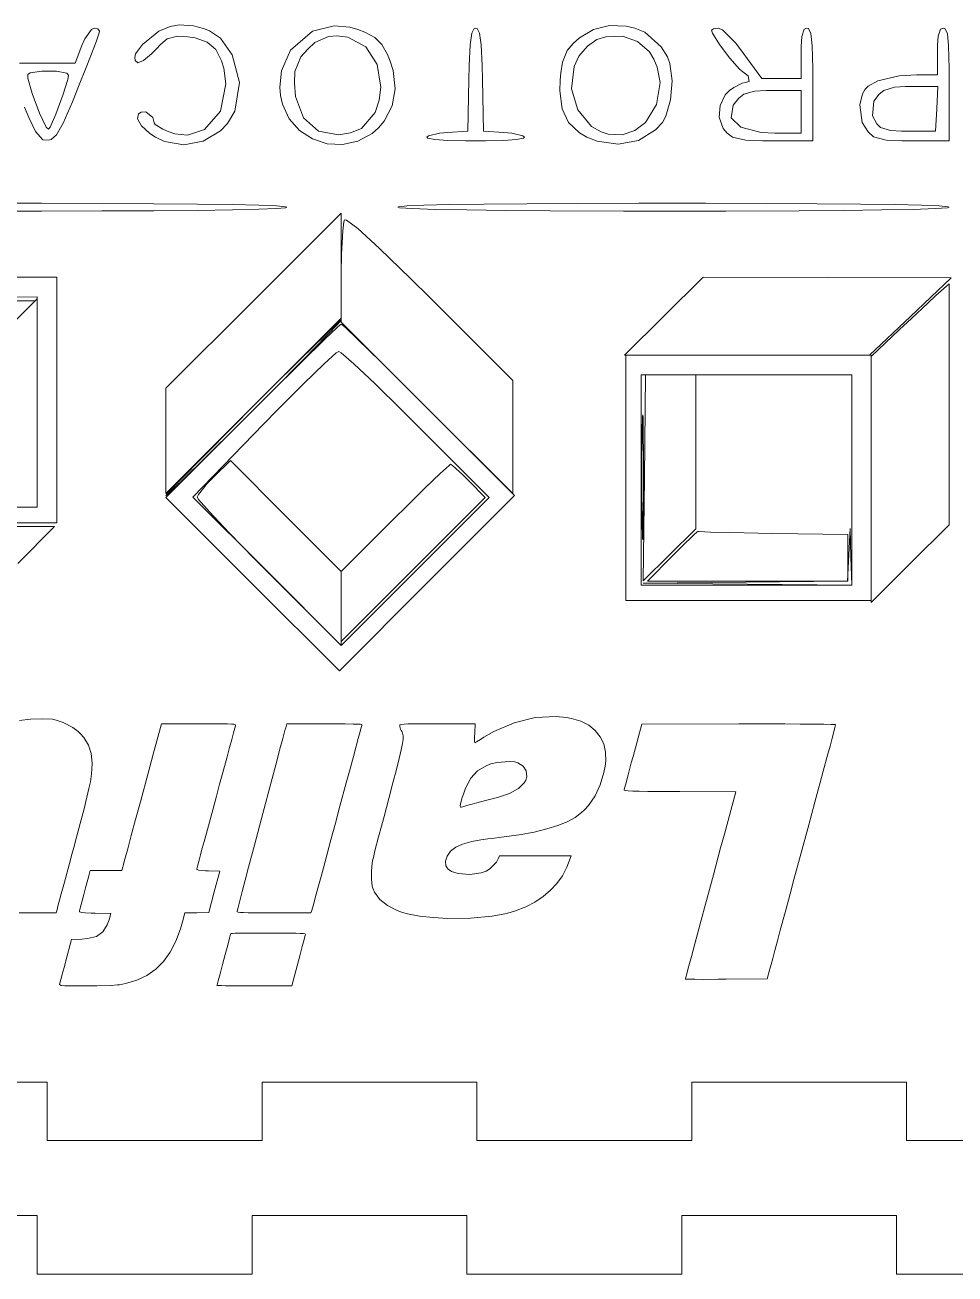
# Model space of a CAD drawing. Header units: millimetres. Extents: x 0 to 610, y 0 to 514.
# Drawn here: x 386.4 to 434.2, y 345.2 to 409.3 of the extents above; entities that cross this region are included whole.
import ezdxf

# ---------------------------------------------------------------- set-up
doc = ezdxf.new("R2010")
doc.units = ezdxf.units.MM
doc.header["$LTSCALE"] = 0.05
doc.layers.get('0').update_dxf_attribs({"plot": 0})
doc.layers.add('CUT', color=1, linetype='Continuous', lineweight=0)
doc.layers.add('ETCH', color=5, linetype='Continuous', lineweight=0)

# ---------------------------------------------------------------- blocks, each defined once
blk = doc.blocks.new('top')
blk.add_lwpolyline([(-137.821, -237), (-126.795, -237), (-126.795, -240), (-115.769, -240), (-115.769, -237), (-104.744, -237), (-104.744, -240), (-93.718, -240), (-93.718, -237), (-82.692, -237), (-82.692, -240), (-71.667, -240), (-71.667, -237), (-60.641, -237), (-60.641, -240), (-49.615, -240), (-49.615, -237), (-38.59, -237), (-38.59, -240), (-27.564, -240)])
blk = doc.blocks.new('back_outer')
blk.add_lwpolyline([(-27.564, 60), (-38.59, 60), (-38.59, 63), (-49.615, 63), (-49.615, 60), (-60.641, 60), (-60.641, 63), (-71.667, 63), (-71.667, 60), (-82.692, 60), (-82.692, 63), (-93.718, 63), (-93.718, 60), (-104.744, 60), (-104.744, 63), (-115.769, 63), (-115.769, 60), (-126.795, 60), (-126.795, 63), (-137.821, 63)])
blk = doc.blocks.new('protocase')
for p, q in [((140.000184, 146.161912), (162.48351, 168.661907)), ((162.48351, 168.661907), (184.741845, 146.420062)), ((162.006627, 162.148608), (143.003189, 143.164913)), ((143.513735, 142.675448), (162, 161.141454)), ((162, 152.664102), (162, 162.141454)), ((162, 162.141454), (180.5, 143.661728)), ((162, 161.141454), (162, 152.138194)), ((181.033767, 143.121467), (162.006627, 162.148608)), ((16, 141.161728), (26, 151.124205)), ((26, 151.124205), (26, 119.575038)), ((162, 143.18675), (162, 152.664102)), ((162, 152.138194), (162, 143.134934)), ((26, 119.161728), (26, 150.661728)), ((26, 150.661728), (57.5, 150.661728)), ((57.5, 150.661728), (89, 150.661728)), ((89, 150.661728), (89, 119.161728)), ((31.19586, 139.411728), (31, 146.661728)), ((31, 146.661728), (57.75, 146.429063)), ((58, 146.661728), (31, 146.661728)), ((31, 146.661728), (31, 119.661728)), ((32.090627, 145.628698), (31.741174, 138.895213)), ((32, 139.683321), (32, 145.661728)), ((32, 145.661728), (57.721112, 145.661728)), ((58.295313, 145.912548), (32.090627, 145.628698)), ((57.721112, 145.661728), (83.442223, 145.661728)), ((57.75, 146.429063), (84.5, 146.196399)), ((85, 146.661728), (58, 146.661728)), ((84.5, 146.196399), (58.295313, 145.912548)), ((83.442223, 145.661728), (77, 139.161728)), ((77.75, 138.914996), (84.5, 145.614626)), ((84.5, 145.614626), (84.21812, 119.138177)), ((85, 119.661728), (85, 146.661728)), ((117.516858, 123.661918), (140.000184, 146.161912)), ((184.741845, 146.420062), (207.000179, 124.178218)), ((6, 131.199251), (16, 141.161728)), ((143.003189, 143.164913), (123.99975, 124.181219)), ((125.02747, 124.209441), (143.513735, 142.675448)), ((162, 143.134934), (148.237057, 129.398331)), ((176.224735, 128.936592), (162, 143.18675)), ((180.5, 143.661728), (184.21626, 139.928071)), ((200.060908, 124.094327), (181.033767, 143.121467)), ((235.539501, 131.661728), (245, 141.161728)), ((31.391721, 132.161728), (31.19586, 139.411728)), ((31.741174, 138.895213), (31.391721, 132.161728)), ((32, 133.704913), (32, 139.683321)), ((71, 132.215367), (77.75, 138.914996)), ((77, 139.161728), (74.496326, 136.655819)), ((184.21626, 139.928071), (190.824951, 133.167805)), ((74.496326, 136.655819), (71.649123, 133.876094)), ((84.549998, 134.349527), (84.599724, 135.033075)), ((84.599724, 135.033075), (84.655523, 134.625108)), ((51.25, 133.410417), (32, 133.704913)), ((55.117509, 133.346624), (51.25, 133.410417)), ((61.998481, 133.207135), (55.117509, 133.346624)), ((67.213571, 133.06604), (61.998481, 133.207135)), ((70.13019, 132.940454), (67.213571, 133.06604)), ((70.528888, 132.888824), (70.13019, 132.940454)), ((70.666178, 132.975871), (70.528888, 132.888824)), ((71.649123, 133.876094), (70.666178, 132.975871)), ((71, 112.438547), (71, 132.215367)), ((84.489595, 131.39148), (84.549998, 134.349527)), ((84.655523, 134.625108), (84.716114, 133.073573)), ((84.716114, 133.073573), (84.747807, 131.852701)), ((84.747807, 131.852701), (84.875816, 118.725228)), ((190.824951, 133.167805), (195.829346, 127.88434)), ((267.039501, 131.661728), (235.539501, 131.661728)), ((6, 100.256176), (6, 131.199251)), ((84.442261, 124.11294), (84.489595, 131.39148)), ((148.237057, 129.398331), (145.461578, 126.638937)), ((190.449469, 114.686433), (176.224735, 128.936592)), ((235, 99.161728), (235, 130.661728)), ((235, 130.661728), (266.5, 130.661728)), ((145.461578, 126.638937), (140.465245, 121.731858)), ((195.829346, 127.88434), (198.622412, 124.718557)), ((266.75, 126.428061), (240, 126.694395)), ((240, 126.694395), (240, 99.661728)), ((240, 99.940616), (240, 126.661728)), ((240, 126.661728), (246.5, 126.661728)), ((84.435703, 119.161728), (84.442261, 124.11294)), ((139.499905, 101.661823), (117.516858, 123.661918)), ((118, 108.66173), (118, 123.14468)), ((118, 123.14468), (140, 101.161728)), ((123.99975, 124.181219), (142.740005, 105.421473)), ((129.221943, 119.935585), (125.02747, 124.209441)), ((181.943432, 105.378027), (200.060908, 124.094327)), ((184.5, 100.661728), (207, 123.145059)), ((207.000179, 124.178218), (184.758424, 101.919973)), ((198.662655, 123.390549), (196.38474, 120.594464)), ((198.622412, 124.718557), (199, 124.130073)), ((199, 124.130073), (198.662655, 123.390549)), ((202.850934, 119.805527), (205.819863, 122.645767)), ((206.116384, 122.645767), (203.40904, 119.805527)), ((205.819863, 122.645767), (206.815754, 123.544998)), ((206.917622, 123.544998), (206.116384, 122.645767)), ((206.815754, 123.544998), (206.983331, 123.661728)), ((206.983331, 123.661728), (206.917622, 123.544998)), ((207, 123.145059), (207, 109.645059)), ((26, 119.575038), (26, 88.025872)), ((26, 87.661728), (26, 119.161728)), ((31, 119.661728), (31, 92.661728)), ((84.21812, 119.138177), (83.936241, 92.661728)), ((84.441865, 114.197901), (84.435703, 119.161728)), ((84.875816, 118.725228), (84.746768, 105.852701)), ((85, 92.661728), (85, 119.661728)), ((89, 119.161728), (89, 87.661728)), ((130.892308, 118.276126), (129.221943, 119.935585)), ((140.465245, 121.731858), (136.599204, 118.015999)), ((194.724735, 118.882288), (190.449469, 114.686433)), ((196.38474, 120.594464), (194.724735, 118.882288)), ((196.633764, 113.719101), (202.850934, 119.805527)), ((203.40904, 119.805527), (197.462377, 113.719101)), ((133.408952, 115.998962), (130.892308, 118.276126)), ((133.945265, 115.661728), (133.408952, 115.998962)), ((134.332403, 115.942094), (133.945265, 115.661728)), ((136.599204, 118.015999), (134.332403, 115.942094)), ((71, 92.661728), (71, 112.438547)), ((84.488614, 106.82605), (84.441865, 114.197901)), ((188.526632, 105.681503), (196.633764, 113.719101)), ((197.462377, 113.719101), (189.506222, 105.681503)), ((207, 109.645059), (207, 96.145059)), ((84.548775, 103.748428), (84.488614, 106.82605)), ((84.746768, 105.852701), (84.71498, 104.694789)), ((118, 94.17878), (118, 108.66173)), ((84.598443, 102.966303), (84.548775, 103.748428)), ((84.65427, 103.26356), (84.598443, 102.966303)), ((84.71498, 104.694789), (84.65427, 103.26356)), ((142.740005, 105.421473), (146.528465, 101.653036)), ((178.280076, 101.618318), (181.943432, 105.378027)), ((184, 101.161728), (188.526632, 105.681503)), ((189.506222, 105.681503), (185, 101.161728)), ((6, 69.3131), (6, 100.256176)), ((143.926385, 97.242468), (139.499905, 101.661823)), ((140, 101.161728), (162, 79.178776)), ((146.528465, 101.653036), (153.400054, 94.951557)), ((162, 78.178397), (184.5, 100.661728)), ((171.63096, 94.932358), (178.280076, 101.618318)), ((179.493778, 96.641953), (184, 101.161728)), ((184.758424, 101.919973), (180.279975, 97.448761)), ((185, 101.161728), (180.473368, 96.641953)), ((240, 73.219505), (240, 99.940616)), ((240, 99.661728), (240, 72.629061)), ((151.857347, 89.383449), (143.926385, 97.242468)), ((171.537623, 88.604355), (179.493778, 96.641953)), ((180.279975, 97.448761), (172.256596, 89.497525)), ((180.473368, 96.641953), (172.366236, 88.604355)), ((235, 67.661728), (235, 99.161728)), ((139.210204, 72.951354), (118, 94.17878)), ((153.400054, 94.951557), (158.786704, 89.876899)), ((166.412776, 89.869453), (171.63096, 94.932358)), ((207, 96.145059), (184.5, 73.661728)), ((31, 92.661728), (58, 92.661728)), ((58, 92.661728), (85, 92.661728)), ((77.46812, 92.661728), (71, 92.661728)), ((83.936241, 92.661728), (77.46812, 92.661728)), ((158.786704, 89.876899), (162.035016, 87.044617)), ((163.25849, 87.043731), (166.412776, 89.869453)), ((15.951731, 77.711583), (26.403461, 87.661728)), ((26, 88.025872), (18.731213, 81.0938)), ((57.5, 87.661728), (26, 87.661728)), ((26.403461, 87.661728), (57.856082, 87.661728)), ((89, 87.661728), (57.5, 87.661728)), ((57.856082, 87.661728), (89.308703, 87.661728)), ((89.308703, 87.661728), (79.196219, 77.661728)), ((157.943747, 83.432252), (151.857347, 89.383449)), ((162.035016, 87.044617), (162.653108, 86.661728)), ((162.653108, 86.661728), (163.25849, 87.043731)), ((165.59096, 82.517929), (171.537623, 88.604355)), ((172.256596, 89.497525), (166.100213, 83.476495)), ((172.366236, 88.604355), (166.149066, 82.517929)), ((160.853933, 80.655116), (157.943747, 83.432252)), ((166.100213, 83.476495), (163.15737, 80.666772)), ((18.731213, 81.0938), (15.69337, 78.210913)), ((161.833112, 79.775864), (160.853933, 80.655116)), ((163.15737, 80.666772), (162.167852, 79.777203)), ((162.883616, 79.677689), (165.59096, 82.517929)), ((166.149066, 82.517929), (163.180137, 79.677689)), ((240.557777, 73.661728), (247, 80.161728)), ((5.5, 67.761438), (15.951731, 77.711583)), ((15.69337, 78.210913), (11.501292, 74.278502)), ((79.196219, 77.661728), (69.083736, 67.661728)), ((161.999811, 79.661728), (161.833112, 79.775864)), ((162, 79.178776), (161.984687, 66.670252)), ((162.167852, 79.777203), (161.999811, 79.661728)), ((162, 64.678397), (162, 78.178397)), ((162.184246, 78.778458), (162.016669, 78.661728)), ((162.016669, 78.661728), (162.082378, 78.778458)), ((162.082378, 78.778458), (162.883616, 79.677689)), ((163.180137, 79.677689), (162.184246, 78.778458)), ((246.5, 79.661728), (240, 73.219505)), ((11.501292, 74.278502), (9.428213, 72.365892)), ((8.731213, 71.737414), (6, 69.3131)), ((9.428213, 72.365892), (8.731213, 71.737414)), ((144.222113, 67.966144), (139.210204, 72.951354)), ((184.5, 73.661728), (162, 51.178397)), ((240, 72.629061), (266.75, 72.895395)), ((266.778888, 73.661728), (240.557777, 73.661728)), ((37.291868, 67.711583), (5.5, 67.761438)), ((69.083736, 67.661728), (37.291868, 67.711583)), ((152.287225, 60.141634), (144.222113, 67.966144)), ((266.5, 67.661728), (235, 67.661728)), ((161.984687, 66.670252), (161.91763, 61.717248)), ((162, 51.178397), (162, 64.678397)), ((161.91763, 61.717248), (161.629759, 55.766897)), ((157.765109, 55.156146), (152.287225, 60.141634)), ((160.685026, 52.98305), (157.765109, 55.156146)), ((161.629759, 55.766897), (161.350781, 53.44298)), ((161.194891, 52.942827), (160.685026, 52.98305)), ((161.350781, 53.44298), (161.194891, 52.942827)), ((6, 49.661728), (6.403493, 49.787085)), ((6.284899, 49.54218), (6, 49.661728)), ((8.555297, 49.325368), (6.284899, 49.54218)), ((6.403493, 49.787085), (9.477388, 50.013537)), ((13.073634, 49.138541), (8.555297, 49.325368)), ((9.477388, 50.013537), (15.231493, 50.207639)), ((19.816472, 48.98203), (13.073634, 49.138541)), ((15.231493, 50.207639), (23.255005, 50.369391)), ((28.760373, 48.856164), (19.816472, 48.98203)), ((23.255005, 50.369391), (33.137123, 50.498792)), ((39.881899, 48.761274), (28.760373, 48.856164)), ((33.137123, 50.498792), (44.467045, 50.595843)), ((53.157613, 48.697688), (39.881899, 48.761274)), ((44.467045, 50.595843), (63.27793, 50.680762)), ((68.564077, 48.665737), (53.157613, 48.697688)), ((63.27793, 50.680762), (89.592272, 50.680762)), ((77.059017, 48.661728), (68.564077, 48.665737)), ((85.619417, 48.665674), (77.059017, 48.661728)), ((101.091503, 48.697191), (85.619417, 48.665674)), ((89.592272, 50.680762), (108.45564, 50.595843)), ((114.357908, 48.760106), (101.091503, 48.697191)), ((108.45564, 50.595843), (119.845543, 50.498792)), ((125.409757, 48.854292), (114.357908, 48.760106)), ((119.845543, 50.498792), (129.807635, 50.369391)), ((134.238175, 48.979622), (125.409757, 48.854292)), ((129.807635, 50.369391), (137.931116, 50.207639)), ((140.834288, 49.135972), (134.238175, 48.979622)), ((137.931116, 50.207639), (143.805182, 50.013537)), ((145.189223, 49.323215), (140.834288, 49.135972)), ((143.805182, 50.013537), (147.019032, 49.787085)), ((147.294103, 49.541225), (145.189223, 49.323215)), ((147.019032, 49.787085), (147.5, 49.661728)), ((147.5, 49.661728), (147.294103, 49.541225)), ((176, 49.661728), (176.286621, 49.781285)), ((176.286621, 49.542171), (176, 49.661728)), ((176.286621, 49.781285), (178.570801, 49.998109)), ((178.570801, 49.325347), (176.286621, 49.542171)), ((178.570801, 49.998109), (183.116699, 50.18494)), ((183.116699, 49.138516), (178.570801, 49.325347)), ((183.116699, 50.18494), (189.900879, 50.34145)), ((189.900879, 48.982006), (183.116699, 49.138516)), ((189.900879, 50.34145), (198.899902, 50.46731)), ((198.899902, 48.856146), (189.900879, 48.982006)), ((198.899902, 50.46731), (210.090332, 50.562194)), ((210.090332, 48.761262), (198.899902, 48.856146)), ((210.090332, 50.562194), (223.44873, 50.625773)), ((223.44873, 48.697683), (210.090332, 48.761262)), ((223.44873, 50.625773), (238.95166, 50.657719)), ((238.95166, 48.665737), (223.44873, 48.697683)), ((238.95166, 50.657719), (247.5, 50.661728)), ((247.5, 48.661728), (238.95166, 48.665737)), ((6, 18.161728), (6, 32.661728)), ((6, 32.661728), (15.325686, 32.661728)), ((15.325686, 32.661728), (18.166499, 32.648345)), ((18.166499, 32.648345), (22.160178, 32.482705)), ((22.160178, 32.482705), (25.386151, 31.594163)), ((41, 18.161728), (41, 32.661728)), ((41, 32.661728), (51, 32.661728)), ((51, 32.661728), (53.932812, 32.646884)), ((53.932812, 32.646884), (58.148437, 32.485947)), ((58.148437, 32.485947), (61.6125, 31.705478)), ((81.321442, 29.823569), (85.74667, 32.515828)), ((85.74667, 32.515828), (90.927726, 33.520838)), ((90.927726, 33.520838), (96.363007, 32.741298)), ((96.363007, 32.741298), (99.019231, 31.651917)), ((115.241503, 31.911599), (117.054754, 32.253994)), ((117.054754, 32.253994), (120.377714, 32.505938)), ((120.377714, 32.505938), (124.893648, 32.643417)), ((124.893648, 32.643417), (127.5, 32.661728)), ((127.5, 32.661728), (130.106352, 32.643417)), ((130.106352, 32.643417), (134.622286, 32.505938)), ((134.622286, 32.505938), (137.945246, 32.253994)), ((137.945246, 32.253994), (139.758497, 31.911599)), ((154.090927, 30.729198), (157.772181, 32.734348)), ((157.772181, 32.734348), (161.694862, 33.589909)), ((161.694862, 33.589909), (165.634909, 33.369302)), ((165.634909, 33.369302), (169.368261, 32.145948)), ((169.368261, 32.145948), (172.670857, 29.993267)), ((192.972819, 30.039386), (197.394766, 32.669219)), ((197.394766, 32.669219), (202.388955, 33.633288)), ((202.388955, 33.633288), (207.37618, 32.819783)), ((207.37618, 32.819783), (209.686178, 31.711501)), ((235.049402, 31.071281), (236.461, 32.273183)), ((236.461, 32.273183), (237.205247, 32.459684)), ((237.205247, 32.459684), (238.604785, 32.356762)), ((238.604785, 32.356762), (240.469427, 30.195398)), ((9.5, 30.161728), (9.200096, 24.411728)), ((16.330663, 30.161728), (9.5, 30.161728)), ((18.247325, 30.14368), (16.330663, 30.161728)), ((21.098016, 29.967711), (18.247325, 30.14368)), ((23.588595, 29.196169), (21.098016, 29.967711)), ((24.580663, 28.220598), (23.588595, 29.196169)), ((25.386151, 31.594163), (26.825686, 30.347277)), ((26.825686, 30.347277), (28.292174, 27.906513)), ((50.777494, 30.661728), (44, 30.661728)), ((44, 30.661728), (44, 25.161728)), ((54.283825, 30.479981), (50.777494, 30.661728)), ((59.45978, 29.131749), (54.283825, 30.479981)), ((61.946, 26.705512), (59.45978, 29.131749)), ((61.6125, 31.705478), (63, 30.661728)), ((63, 30.661728), (63.96305, 29.443793)), ((63.96305, 29.443793), (64.978191, 26.580435)), ((79.549013, 27.875127), (81.321442, 29.823569)), ((86.67602, 29.965822), (83.935198, 27.882814)), ((89.904337, 31.040112), (86.67602, 29.965822)), ((93.466591, 30.894992), (89.904337, 31.040112)), ((95.324958, 30.299312), (93.466591, 30.894992)), ((97.76493, 28.900811), (95.324958, 30.299312)), ((101.321796, 24.672378), (97.76493, 28.900811)), ((99.019231, 31.651917), (100.898341, 30.547621)), ((100.898341, 30.547621), (103.698421, 27.879895)), ((115, 31.713987), (115.241503, 31.911599)), ((115.414258, 31.322147), (115, 31.713987)), ((118.211523, 30.656132), (115.414258, 31.322147)), ((120.25, 30.463987), (118.211523, 30.656132)), ((125.5, 30.161728), (120.25, 30.463987)), ((125.779025, 16.911728), (125.5, 30.161728)), ((129.5, 30.161728), (129.220975, 16.911728)), ((134.75, 30.463987), (129.5, 30.161728)), ((136.788477, 30.656132), (134.75, 30.463987)), ((139.585742, 31.322147), (136.788477, 30.656132)), ((140, 31.713987), (139.585742, 31.322147)), ((139.758497, 31.911599), (140, 31.713987)), ((150.967241, 27.579849), (152.410855, 29.272583)), ((152.410855, 29.272583), (154.090927, 30.729198)), ((156.824727, 29.452363), (153.251343, 25.3857)), ((159.649909, 30.575508), (156.824727, 29.452363)), ((162.665851, 31.08959), (159.649909, 30.575508)), ((167.860516, 30.122049), (162.665851, 31.08959)), ((171.657869, 26.743589), (167.860516, 30.122049)), ((172.670857, 29.993267), (175.318636, 26.984682)), ((191.157437, 28.134747), (192.972819, 30.039386)), ((197.122365, 29.732826), (193.008481, 25.034438)), ((201.444079, 31.139557), (197.122365, 29.732826)), ((204.708319, 30.834424), (201.444079, 31.139557)), ((206.414245, 30.262005), (204.708319, 30.834424)), ((207.807735, 29.617067), (206.414245, 30.262005)), ((209.726429, 28.391997), (207.807735, 29.617067)), ((209.686178, 31.711501), (211.138172, 30.73519)), ((211.138172, 30.73519), (213.27403, 28.767359)), ((233.372851, 28.116543), (235.049402, 31.071281)), ((236.724729, 29.138282), (235.215842, 25.736735)), ((237.140336, 29.661728), (236.724729, 29.138282)), ((237.691744, 29.100004), (237.140336, 29.661728)), ((239.446716, 25.485651), (237.691744, 29.100004)), ((240.469427, 30.195398), (242.130485, 26.606654)), ((25.650879, 26.235723), (24.580663, 28.220598)), ((25.360665, 22.457823), (25.650879, 26.235723)), ((28.292174, 27.906513), (28.928635, 23.373265)), ((61.453536, 23.48325), (61.946, 26.705512)), ((64.978191, 26.580435), (64.802009, 23.547941)), ((77.468838, 22.062915), (78.664375, 26.31128)), ((78.664375, 26.31128), (79.549013, 27.875127)), ((83.935198, 27.882814), (81.073929, 23.327852)), ((103.698421, 27.879895), (105.321094, 24.384336)), ((148.972179, 23.666062), (150.967241, 27.579849)), ((173.720686, 21.254234), (171.657869, 26.743589)), ((175.318636, 26.984682), (177.087535, 23.193612)), ((189.318153, 24.967911), (191.157437, 28.134747)), ((210.015313, 27.962755), (209.726429, 28.391997)), ((210.330689, 26.658181), (210.015313, 27.962755)), ((212.157045, 25.142866), (210.330689, 26.658181)), ((213.27403, 28.767359), (214.26839, 26.98907)), ((213.980458, 25.652114), (213.311636, 25.227819)), ((214.26839, 26.98907), (213.980458, 25.652114)), ((230.990375, 22.631801), (233.372851, 28.116543)), ((235.215842, 25.736735), (233.447598, 20.942351)), ((242.130485, 26.606654), (243.234107, 23.959684)), ((9.200096, 24.411728), (8.900192, 18.661728)), ((24, 20.661728), (25.360665, 22.457823)), ((28.928635, 23.373265), (28.257913, 20.538056)), ((44, 25.161728), (44, 19.661728)), ((60, 21.661728), (61.453536, 23.48325)), ((64.802009, 23.547941), (63.462452, 20.827334)), ((81.073929, 23.327852), (80.173294, 17.68843)), ((102.900243, 19.269016), (101.321796, 24.672378)), ((105.321094, 24.384336), (105.88649, 19.802156)), ((148.201522, 19.24768), (148.972179, 23.666062)), ((153.251343, 25.3857), (152.243722, 22.146954)), ((177.087535, 23.193612), (177.572386, 21.027589)), ((188.144701, 17.683366), (189.318153, 24.967911)), ((193.008481, 25.034438), (191.58267, 18.028504)), ((213.311636, 25.227819), (212.157045, 25.142866)), ((229.396612, 18.697815), (230.990375, 22.631801)), ((241.331692, 20.504399), (239.446716, 25.485651)), ((20.027783, 18.874546), (22.725666, 19.677236)), ((22.725666, 19.677236), (24, 20.661728)), ((27.580452, 19.374117), (26.771833, 18.547931)), ((28.257913, 20.538056), (27.580452, 19.374117)), ((44, 19.661728), (51, 19.661728)), ((51, 19.661728), (52.947266, 19.681259)), ((52.947266, 19.681259), (55.910993, 19.867643)), ((55.910993, 19.867643), (58.707589, 20.666192)), ((58.707589, 20.666192), (60, 21.661728)), ((62.365141, 19.734308), (61.234357, 18.929564)), ((63.462452, 20.827334), (62.365141, 19.734308)), ((77.104318, 17.201028), (77.468838, 22.062915)), ((102.243094, 13.571101), (102.900243, 19.269016)), ((105.88649, 19.802156), (105.810251, 17.022712)), ((148.697096, 14.564497), (148.201522, 19.24768)), ((152.243722, 22.146954), (151.825696, 18.867615)), ((173.996262, 17.811728), (173.720686, 21.254234)), ((177.572386, 21.027589), (177.768616, 18.812107)), ((233.447598, 20.942351), (232.193055, 16.851179)), ((242.459227, 16.501415), (241.331692, 20.504399)), ((6.012594, 14.029566), (6, 18.161728)), ((8.900192, 18.661728), (15.450096, 18.661728)), ((15.450096, 18.661728), (17.249869, 18.682333)), ((17.249869, 18.682333), (20.027783, 18.874546)), ((24.323665, 17.179082), (18.863519, 15.915257)), ((26.771833, 18.547931), (24.323665, 17.179082)), ((41.012594, 14.029566), (41, 18.161728)), ((49.024268, 16.661728), (44, 16.661728)), ((44, 16.661728), (44, 10.161728)), ((54.048536, 16.661728), (49.024268, 16.661728)), ((58.762535, 10.161728), (54.048536, 16.661728)), ((58.365141, 17.661728), (57.312247, 17.433552)), ((57.312247, 17.433552), (57.616603, 15.956559)), ((59.103107, 17.825267), (58.365141, 17.661728)), ((61.234357, 18.929564), (59.103107, 17.825267)), ((77.650053, 12.78247), (77.104318, 17.201028)), ((80.173294, 17.68843), (80.918043, 13.677494)), ((105.810251, 17.022712), (105.671124, 15.198712)), ((125.869977, 13.257393), (125.779025, 16.911728)), ((129.220975, 16.911728), (129.130023, 13.257393)), ((151.825696, 18.867615), (152.748776, 12.995737)), ((173.891802, 14.864015), (173.996262, 17.811728)), ((177.768616, 18.812107), (177.362832, 14.651477)), ((189.955499, 10.535816), (188.144701, 17.683366)), ((191.58267, 18.028504), (192.151948, 13.973314)), ((227.301209, 13.408003), (229.396612, 18.697815)), ((232.193055, 16.851179), (232, 15.724312)), ((242.461627, 15.599639), (242.459227, 16.501415)), ((6.141231, 8.202744), (6.012594, 14.029566)), ((14.256602, 15.661728), (9, 15.661728)), ((9, 15.661728), (9, 9.661728)), ((18.863519, 15.915257), (14.256602, 15.661728)), ((41.141231, 8.202744), (41.012594, 14.029566)), ((57.616603, 15.956559), (58.925989, 14.940022)), ((58.925989, 14.940022), (59.789285, 14.209184)), ((59.789285, 14.209184), (62.271013, 11.391002)), ((80.918043, 13.677494), (81.751554, 11.675639)), ((100.995802, 10.886802), (102.243094, 13.571101)), ((105.671124, 15.198712), (105.259359, 12.397917)), ((126.114666, 7.997407), (125.869977, 13.257393)), ((129.130023, 13.257393), (128.885334, 7.997407)), ((149.43279, 12.198543), (148.697096, 14.564497)), ((152.748776, 12.995737), (155.702751, 8.516643)), ((172.405549, 11.034888), (173.891802, 14.864015)), ((177.362832, 14.651477), (175.016958, 9.307482)), ((192.151948, 13.973314), (192.712632, 12.100002)), ((224.924908, 7.194071), (227.301209, 13.408003)), ((232, 15.724312), (232.416366, 15.286992)), ((232.416366, 15.286992), (235.09697, 14.760924)), ((235.09697, 14.760924), (238.796246, 14.716839)), ((238.796246, 14.716839), (241.780003, 15.175404)), ((241.780003, 15.175404), (242.461627, 15.599639)), ((9, 9.661728), (8.983398, 8.064072)), ((44, 10.161728), (43.983924, 8.414983)), ((60.780505, 7.56135), (58.762535, 10.161728)), ((62.271013, 11.391002), (64.919547, 7.878283)), ((78.289028, 11.069704), (77.650053, 12.78247)), ((79.926421, 8.460922), (78.289028, 11.069704)), ((81.751554, 11.675639), (82.906617, 9.812233)), ((82.906617, 9.812233), (85.957956, 7.088495)), ((98.832255, 8.287458), (100.995802, 10.886802)), ((105.259359, 12.397917), (104.005606, 9.45806)), ((150.133519, 10.47184), (149.43279, 12.198543)), ((151.550947, 7.894309), (150.133519, 10.47184)), ((170.6, 9.061728), (172.405549, 11.034888)), ((193.015093, 6.279165), (189.955499, 10.535816)), ((192.712632, 12.100002), (194.215715, 9.212939)), ((209.441225, 9.030731), (210.71283, 10.318471)), ((210.71283, 10.318471), (212.780798, 12.034332)), ((212.780798, 12.034332), (214.189614, 12.593907)), ((214.751317, 10.25937), (213.037108, 7.887663)), ((214.189614, 12.593907), (214.908682, 11.985044)), ((215, 11.238651), (214.751317, 10.25937)), ((214.908682, 11.985044), (215, 11.238651)), ((230.271716, 12.661728), (228.55315, 8.161728)), ((237.429203, 12.661728), (230.271716, 12.661728)), ((244.586691, 12.661728), (237.429203, 12.661728)), ((6.46976, 5.026962), (6.141231, 8.202744)), ((8.983398, 8.064072), (8.833008, 5.712509)), ((41.46976, 5.026962), (41.141231, 8.202744)), ((43.983924, 8.414983), (43.836388, 5.858994)), ((64.180013, 4.149102), (60.780505, 7.56135)), ((64.919547, 7.878283), (66.726836, 5.007989)), ((84.120708, 4.755555), (79.926421, 8.460922)), ((85.957956, 7.088495), (89.786778, 5.774529)), ((94.140122, 5.957147), (96.434441, 6.636802)), ((96.434441, 6.636802), (98.832255, 8.287458)), ((102.510557, 7.672747), (100.880234, 6.18167)), ((104.005606, 9.45806), (102.510557, 7.672747)), ((126.501264, 5.020948), (126.114666, 7.997407)), ((128.885334, 7.997407), (128.498736, 5.020948)), ((153.354362, 6.127276), (151.550947, 7.894309)), ((155.702751, 8.516643), (160.310083, 6.002793)), ((165.294551, 5.805316), (168.733281, 7.367493)), ((168.733281, 7.367493), (170.6, 9.061728)), ((175.016958, 9.307482), (169.369902, 4.475564)), ((194.215715, 9.212939), (196.408853, 7.315254)), ((196.408853, 7.315254), (199.509364, 6.218905)), ((204.048631, 5.72463), (206.634709, 6.436709)), ((206.634709, 6.436709), (208.358821, 7.909082)), ((208.358821, 7.909082), (209.441225, 9.030731)), ((213.037108, 7.887663), (208.799967, 4.502713)), ((224.110146, 4.880524), (224.924908, 7.194071)), ((227.77403, 6.414462), (226.103206, 4.016806)), ((228.55315, 8.161728), (227.77403, 6.414462)), ((7.072535, 3.783473), (6.46976, 5.026962)), ((7.5, 3.661728), (7.072535, 3.783473)), ((8.226562, 3.942978), (7.5, 3.661728)), ((8.833008, 5.712509), (8.226562, 3.942978)), ((42.072535, 3.783473), (41.46976, 5.026962)), ((42.5, 3.661728), (42.072535, 3.783473)), ((43.231971, 3.958603), (42.5, 3.661728)), ((43.836388, 5.858994), (43.231971, 3.958603)), ((65.238267, 3.661728), (64.180013, 4.149102)), ((66.482491, 3.829114), (65.238267, 3.661728)), ((67, 4.231553), (66.482491, 3.829114)), ((66.726836, 5.007989), (67, 4.231553)), ((86.64255, 3.689934), (84.120708, 4.755555)), ((88.872864, 3.167863), (86.64255, 3.689934)), ((89.786778, 5.774529), (94.140122, 5.957147)), ((97.240889, 4.031782), (93.197913, 3.017009)), ((100.880234, 6.18167), (97.240889, 4.031782)), ((127.099603, 3.79035), (126.501264, 5.020948)), ((127.5, 3.661728), (127.099603, 3.79035)), ((127.900397, 3.79035), (127.5, 3.661728)), ((128.498736, 5.020948), (127.900397, 3.79035)), ((155.981393, 4.741939), (153.354362, 6.127276)), ((157.740524, 4.058406), (155.981393, 4.741939)), ((159.812782, 3.448152), (157.740524, 4.058406)), ((163.848145, 3.087601), (159.812782, 3.448152)), ((160.310083, 6.002793), (163.115777, 5.661728)), ((163.115777, 5.661728), (165.294551, 5.805316)), ((169.369902, 4.475564), (163.848145, 3.087601)), ((195.764959, 4.362224), (193.015093, 6.279165)), ((197.332914, 3.759023), (195.764959, 4.362224)), ((199.868505, 3.079707), (197.332914, 3.759023)), ((199.509364, 6.218905), (201.467797, 5.912468)), ((201.467797, 5.912468), (204.048631, 5.72463)), ((205.935096, 3.298747), (203.558509, 2.882267)), ((208.799967, 4.502713), (205.935096, 3.298747)), ((224, 4.447815), (224.110146, 4.880524)), ((224.41633, 3.892641), (224, 4.447815)), ((225.417292, 3.661728), (224.41633, 3.892641)), ((226.103206, 4.016806), (225.417292, 3.661728)), ((93.197913, 3.017009), (88.872864, 3.167863)), ((203.558509, 2.882267), (199.868505, 3.079707))]:
    blk.add_line(p, q)
blk = doc.blocks.new('laifual')
for p, q in [((64.427996, 242.655484), (66.696134, 251.155484)), ((66.696134, 251.155484), (105.348067, 251.417227)), ((105.348067, 251.417227), (113.112425, 251.460516)), ((113.112425, 251.460516), (126.919922, 251.485297)), ((126.919922, 251.485297), (135.145254, 251.452935)), ((135.145254, 251.452935), (139.317133, 251.408587)), ((139.317133, 251.408587), (142.254718, 251.346946)), ((142.254718, 251.346946), (143.799474, 251.268805)), ((143.542252, 249.398922), (142.754207, 246.397564)), ((143.94811, 250.987793), (143.542252, 249.398922)), ((143.799474, 251.268805), (144, 251.223796)), ((144, 251.223796), (143.94811, 250.987793)), ((510.014919, 233.905484), (516.323461, 257.655484)), ((516.323461, 257.655484), (551.661731, 257.655484)), ((551.661731, 257.655484), (558.760444, 257.647677)), ((558.760444, 257.647677), (571.384212, 257.589932)), ((571.384212, 257.589932), (578.904379, 257.515934)), ((578.904379, 257.515934), (582.7186, 257.45493)), ((582.7186, 257.45493), (585.404343, 257.386418)), ((585.885986, 252.919016), (584.127686, 246.280364)), ((585.404343, 257.386418), (586.816665, 257.311968)), ((586.867334, 256.703086), (585.885986, 252.919016)), ((586.816665, 257.311968), (587, 257.273006)), ((587, 257.273006), (586.867334, 256.703086)), ((653.288397, 247.726306), (662.797505, 252.280967)), ((662.797505, 252.280967), (673.448595, 255.499881)), ((673.448595, 255.499881), (679.214289, 256.620341)), ((679.214289, 256.620341), (680.994692, 256.825399)), ((680.994692, 256.825399), (687.069882, 257.190922)), ((687.069882, 257.190922), (700.521262, 257.564509)), ((700.521262, 257.564509), (710.866631, 257.64793)), ((710.866631, 257.64793), (715.051616, 257.647462)), ((715.051616, 257.647462), (721.991182, 257.629673)), ((721.991182, 257.629673), (727.21795, 257.575812)), ((727.21795, 257.575812), (730.965204, 257.469559)), ((730.965204, 257.469559), (734.322306, 257.176243)), ((734.594152, 251.479237), (733.012695, 245.56124)), ((734.322306, 257.176243), (735.797466, 256.449463)), ((735.571563, 255.143143), (734.594152, 251.479237)), ((735.773804, 255.905484), (735.571563, 255.143143)), ((735.797466, 256.449463), (735.773804, 255.905484)), ((61.467869, 231.646084), (63.054296, 237.538711)), ((63.054296, 237.538711), (64.116386, 241.491299)), ((64.116386, 241.491299), (64.427996, 242.655484)), ((140.130357, 236.525388), (138.343953, 229.83857)), ((141.608675, 242.075719), (140.130357, 236.525388)), ((142.754207, 246.397564), (141.608675, 242.075719)), ((581.805713, 237.592394), (580.5, 232.731561)), ((584.127686, 246.280364), (581.805713, 237.592394)), ((637.543735, 234.457331), (644.883173, 241.797795)), ((644.883173, 241.797795), (653.288397, 247.726306)), ((731.019021, 238.107003), (729.92755, 234.028124)), ((733.012695, 245.56124), (731.019021, 238.107003)), ((59.430098, 224.084121), (61.467869, 231.646084)), ((138.343953, 229.83857), (135.140718, 217.878683)), ((506.415219, 220.436245), (508.738274, 229.109097)), ((508.738274, 229.109097), (510.014919, 233.905484)), ((579.194287, 227.869175), (576.872314, 219.169719)), ((580.5, 232.731561), (579.194287, 227.869175)), ((625.90982, 215.388129), (631.231983, 225.66681)), ((631.231983, 225.66681), (637.543735, 234.457331)), ((729.92755, 234.028124), (724.540755, 213.900763)), ((54.292493, 205.035), (57.013976, 215.123526)), ((57.013976, 215.123526), (59.430098, 224.084121)), ((135.140718, 217.878683), (130.021975, 198.813136)), ((503.467398, 209.641324), (504.584227, 213.67355)), ((504.584227, 213.67355), (506.415219, 220.436245)), ((576.872314, 219.169719), (575.114014, 212.510487)), ((621.539148, 203.583183), (625.90982, 215.388129)), ((709.384296, 212.98052), (700.831569, 210.853546)), ((714.876576, 213.4354), (709.384296, 212.98052)), ((724.540755, 213.900763), (714.876576, 213.4354)), ((49.797388, 188.379507), (54.292493, 205.035)), ((503.246199, 208.905484), (503.467398, 209.641324)), ((503.501203, 208.568909), (503.246199, 208.905484)), ((505.584599, 208.179004), (503.501203, 208.568909)), ((508.3264, 207.987919), (505.584599, 208.179004)), ((512.325653, 207.845685), (508.3264, 207.987919)), ((517.73249, 207.746963), (512.325653, 207.845685)), ((524.697044, 207.686414), (517.73249, 207.746963)), ((533.369449, 207.658698), (524.697044, 207.686414)), ((538.393011, 207.655484), (533.369449, 207.658698)), ((545.545704, 207.664843), (538.393011, 207.655484)), ((558.265466, 207.734074), (545.545704, 207.664843)), ((565.842818, 207.82279), (558.265466, 207.734074)), ((569.686043, 207.895928), (565.842818, 207.82279)), ((572.392209, 207.978068), (569.686043, 207.895928)), ((573.815271, 208.067327), (572.392209, 207.978068)), ((574, 208.114039), (573.815271, 208.067327)), ((574.132666, 208.699241), (574, 208.114039)), ((575.114014, 212.510487), (574.132666, 208.699241)), ((619.698715, 197.096453), (621.539148, 203.583183)), ((694.873324, 206.646053), (690.732007, 199.80896)), ((700.831569, 210.853546), (694.873324, 206.646053)), ((130.021975, 198.813136), (124.115496, 176.857652)), ((309.741822, 188.197522), (314.951962, 189.536296)), ((314.951962, 189.536296), (326.837767, 191.67917)), ((326.837767, 191.67917), (347.172882, 193.556525)), ((347.172882, 193.556525), (368.663834, 193.829095)), ((368.663834, 193.829095), (382.604462, 193.11902)), ((382.604462, 193.11902), (395.515585, 191.695344)), ((395.515585, 191.695344), (406.779922, 189.557922)), ((406.779922, 189.557922), (411.601644, 188.221511)), ((617.532, 188.714906), (619.698715, 197.096453)), ((689.09971, 195.232726), (687.232946, 189.155484)), ((687.232946, 189.155484), (702.116473, 188.879438)), ((690.732007, 199.80896), (689.09971, 195.232726)), ((46.631845, 176.655484), (49.797388, 188.379507)), ((278.512492, 173.155716), (286.34684, 178.352412)), ((286.34684, 178.352412), (295.059061, 182.83601)), ((295.059061, 182.83601), (304.634717, 186.594247)), ((304.634717, 186.594247), (309.741822, 188.197522)), ((411.601644, 188.221511), (416.678362, 186.377889)), ((416.678362, 186.377889), (425.667665, 181.672862)), ((425.667665, 181.672862), (432.865331, 175.805979)), ((494.077482, 174.34898), (495.86675, 180.897217)), ((495.86675, 180.897217), (496.911083, 184.667157)), ((496.911083, 184.667157), (497.125515, 185.405484)), ((497.125515, 185.405484), (498.155104, 188.655484)), ((498.155104, 188.655484), (533.077552, 188.655484)), ((533.077552, 188.655484), (537.560323, 188.651704)), ((537.560323, 188.651704), (545.517806, 188.620822)), ((545.517806, 188.620822), (552.176344, 188.557415)), ((552.176344, 188.557415), (557.590099, 188.459772)), ((557.590099, 188.459772), (561.813231, 188.326177)), ((561.813231, 188.326177), (564.899903, 188.154918)), ((564.899903, 188.154918), (566.904276, 187.944282)), ((567.037119, 183.506017), (565.432267, 177.213779)), ((566.904276, 187.944282), (567.88051, 187.692555)), ((567.888736, 186.986368), (567.037119, 183.506017)), ((567.88051, 187.692555), (568, 187.550747)), ((568, 187.550747), (567.888736, 186.986368)), ((589.52182, 168.655484), (594.701451, 188.155484)), ((594.701451, 188.155484), (606.116725, 188.435195)), ((606.116725, 188.435195), (617.532, 188.714906)), ((702.116473, 188.879438), (705.892733, 188.793657)), ((705.892733, 188.793657), (711.626131, 188.552679)), ((711.626131, 188.552679), (715.169044, 188.195451)), ((716.297994, 184.125542), (714.519273, 177.07628)), ((715.169044, 188.195451), (716.803487, 187.693537)), ((716.909455, 186.827419), (716.297994, 184.125542)), ((716.803487, 187.693537), (716.993161, 187.379438)), ((716.993161, 187.379438), (716.909455, 186.827419)), ((735.873148, 176.568554), (737.054541, 180.977887)), ((737.054541, 180.977887), (737.787267, 183.723523)), ((737.787267, 183.723523), (737.967385, 184.405484)), ((737.967385, 184.405484), (739.077088, 188.655484)), ((739.077088, 188.655484), (774.038544, 188.655484)), ((41.370389, 157.171803), (44.974547, 170.518468)), ((44.974547, 170.518468), (46.631845, 176.655484)), ((124.115496, 176.857652), (117.618883, 152.748233)), ((265.535168, 160.672098), (271.570456, 167.25819)), ((271.570456, 167.25819), (278.512492, 173.155716)), ((432.865331, 175.805979), (437.984005, 169.011464)), ((437.984005, 169.011464), (439.673922, 165.339541)), ((491.634112, 165.357751), (494.077482, 174.34898)), ((563.176839, 168.497937), (560.373495, 157.746777)), ((565.432267, 177.213779), (563.176839, 168.497937)), ((584.342189, 149.155484), (589.52182, 168.655484)), ((712.95246, 171.155484), (711.307451, 165.035367)), ((714.519273, 177.07628), (712.95246, 171.155484)), ((731.334615, 159.67294), (734.300667, 170.709832)), ((734.300667, 170.709832), (735.873148, 176.568554)), ((35.471571, 135.32693), (41.370389, 157.171803)), ((260.421066, 153.409706), (265.535168, 160.672098)), ((439.673922, 165.339541), (440.213942, 163.206829)), ((440.213942, 163.206829), (440.814877, 156.838641)), ((440.814877, 156.838641), (440.782503, 148.998027)), ((485.148393, 141.387524), (488.627472, 154.258832)), ((488.627472, 154.258832), (491.634112, 165.357751)), ((560.373495, 157.746777), (557.124893, 145.348582)), ((709.169007, 157.06918), (708.203532, 153.464932)), ((711.307451, 165.035367), (709.169007, 157.06918)), ((726.548493, 141.884414), (731.334615, 159.67294)), ((117.618883, 152.748233), (110.72974, 127.220882)), ((254.508721, 141.274885), (256.242589, 145.483278)), ((256.242589, 145.483278), (260.421066, 153.409706)), ((328.949817, 146.911937), (322.832309, 140.769375)), ((332.339275, 149.012191), (328.949817, 146.911937)), ((337.086124, 150.747274), (332.339275, 149.012191)), ((348.012899, 152.299244), (337.086124, 150.747274)), ((358.814887, 151.453074), (348.012899, 152.299244)), ((365.365066, 149.359774), (358.814887, 151.453074)), ((368.420632, 147.314481), (365.365066, 149.359774)), ((369.440548, 146.105875), (368.420632, 147.314481)), ((370.450798, 144.055617), (369.440548, 146.105875)), ((370.911618, 139.529964), (370.450798, 144.055617)), ((440.782503, 148.998027), (440.123416, 141.282497)), ((557.124893, 145.348582), (551.641699, 124.512469)), ((595.171094, 148.872733), (584.342189, 149.155484)), ((597.857103, 148.785822), (595.171094, 148.872733)), ((601.996465, 148.537366), (597.857103, 148.785822)), ((604.613089, 148.172553), (601.996465, 148.537366)), ((603.907637, 138.592246), (605.413778, 144.537488)), ((605.851939, 147.671174), (604.613089, 148.172553)), ((605.413778, 144.537488), (605.930188, 146.861545)), ((606, 147.362956), (605.851939, 147.671174)), ((605.930188, 146.861545), (606, 147.362956)), ((675.32885, 142.500174), (674.022912, 137.708974)), ((675.849581, 144.386287), (675.32885, 142.500174)), ((675.996508, 144.905484), (675.849581, 144.386287)), ((677.080283, 148.655484), (675.996508, 144.905484)), ((692.001597, 148.655484), (677.080283, 148.655484)), ((706.922912, 148.655484), (692.001597, 148.655484)), ((707.920755, 152.405484), (706.922912, 148.655484)), ((708.203532, 153.464932), (707.920755, 152.405484)), ((723.92868, 132.155484), (726.548493, 141.884414)), ((27.334716, 105.192763), (35.471571, 135.32693)), ((252.017186, 134.655484), (254.508721, 141.274885)), ((285.887272, 134.655484), (252.017186, 134.655484)), ((319.757359, 134.655484), (285.887272, 134.655484)), ((320.979429, 137.605821), (319.757359, 134.655484)), ((322.832309, 140.769375), (320.979429, 137.605821)), ((363.781312, 128.302253), (366.084004, 130.317943)), ((366.084004, 130.317943), (369.409404, 134.804089)), ((369.409404, 134.804089), (370.911618, 139.529964)), ((439.136699, 136.101746), (437.622996, 129.968187)), ((439.560917, 137.97086), (439.136699, 136.101746)), ((440.123416, 141.282497), (439.560917, 137.97086)), ((479.242647, 119.490811), (485.148393, 141.387524)), ((600.905213, 127.491606), (602.155259, 132.091806)), ((602.155259, 132.091806), (602.579535, 133.645707)), ((602.579535, 133.645707), (603.907637, 138.592246)), ((674.022912, 137.708974), (671.420526, 128.09861)), ((722.481673, 126.779826), (723.92868, 132.155484)), ((110.72974, 127.220882), (107.199721, 114.155484)), ((317.864421, 117.047744), (327, 118.169385)), ((327, 118.169385), (330.808203, 118.631617)), ((330.808203, 118.631617), (337.627172, 119.571151)), ((337.627172, 119.571151), (346.085524, 121.079695)), ((346.085524, 121.079695), (354.684892, 123.448731)), ((354.684892, 123.448731), (361.097267, 126.467302)), ((361.097267, 126.467302), (363.781312, 128.302253)), ((437.622996, 129.968187), (434.185164, 116.70615)), ((474.979861, 103.655484), (479.242647, 119.490811)), ((551.641699, 124.512469), (543.730526, 94.590348)), ((597.0581, 113.279983), (599.181497, 121.129725)), ((599.181497, 121.129725), (600.905213, 127.491606)), ((671.420526, 128.09861), (667.999605, 115.420952)), ((719.822115, 116.873908), (722.481673, 126.779826)), ((107.199721, 114.155484), (96.388259, 74.155484)), ((264.560723, 106.013926), (274.953184, 109.228212)), ((274.953184, 109.228212), (287.162864, 112.095798)), ((287.162864, 112.095798), (301.397399, 114.680902)), ((301.397399, 114.680902), (317.864421, 117.047744)), ((431.50078, 106.655484), (428.994783, 97.356854)), ((434.185164, 116.70615), (431.50078, 106.655484)), ((593.285449, 99.314616), (597.0581, 113.279983)), ((667.999605, 115.420952), (663.940829, 100.347021)), ((716.384285, 103.980404), (719.822115, 116.873908)), ((21.568014, 83.835357), (27.334716, 105.192763)), ((242.210319, 93.648674), (248.396925, 98.288376)), ((248.396925, 98.288376), (255.777848, 102.38872)), ((255.777848, 102.38872), (264.560723, 106.013926)), ((428.994783, 97.356854), (424.469568, 80.406819)), ((470.698658, 87.744029), (474.979861, 103.655484)), ((543.730526, 94.590348), (535.88619, 65.069198)), ((587.546917, 78.042272), (593.285449, 99.314616)), ((663.940829, 100.347021), (659.424874, 83.547838)), ((712.733008, 90.043014), (716.384285, 103.980404)), ((18.114846, 71.045799), (21.568014, 83.835357)), ((229.442287, 77.867717), (235.80272, 87.028698)), ((235.80272, 87.028698), (239.5, 91.106495)), ((239.5, 91.106495), (242.210319, 93.648674)), ((341.128113, 84.355242), (333.107895, 82.338751)), ((345.773816, 85.624175), (341.128113, 84.355242)), ((347.644614, 86.174312), (345.773816, 85.624175)), ((350.854784, 87.137704), (347.644614, 86.174312)), ((354.660866, 88.230244), (350.854784, 87.137704)), ((356.106772, 88.604843), (354.660866, 88.230244)), ((355.019296, 79.577075), (356.377803, 84.320931)), ((356.394614, 88.655484), (356.106772, 88.604843)), ((356.377803, 84.320931), (356.936207, 87.202068)), ((356.749819, 88.505885), (356.394614, 88.655484)), ((356.936207, 87.202068), (356.749819, 88.505885)), ((464.702009, 65.471548), (470.698658, 87.744029)), ((659.424874, 83.547838), (652.188966, 56.582077)), ((710.01198, 79.245102), (712.733008, 90.043014)), ((16.551917, 65.256973), (18.114846, 71.045799)), ((96.388259, 74.155484), (149.19413, 73.89672)), ((149.19413, 73.89672), (156.588421, 73.857204)), ((156.588421, 73.857204), (169.391888, 73.766325)), ((169.391888, 73.766325), (179.726143, 73.654601)), ((179.726143, 73.654601), (187.804312, 73.515972)), ((187.804312, 73.515972), (193.839527, 73.344379)), ((193.839527, 73.344379), (198.044914, 73.133761)), ((198.044914, 73.133761), (200.633603, 72.87806)), ((200.633603, 72.87806), (201.818723, 72.571215)), ((201.90354, 72.112045), (201.562305, 70.651477)), ((201.818723, 72.571215), (201.951547, 72.39672)), ((201.951547, 72.39672), (201.90354, 72.112045)), ((224.507104, 67.464066), (229.442287, 77.867717)), ((301.955757, 70.918401), (296.416801, 65.673581)), ((310.502678, 75.628187), (301.955757, 70.918401)), ((321.617338, 79.560353), (310.502678, 75.628187)), ((328, 81.159019), (321.617338, 79.560353)), ((333.107895, 82.338751), (328, 81.159019)), ((351.945802, 70.712147), (354.022717, 76.417441)), ((354.022717, 76.417441), (355.019296, 79.577075)), ((424.469568, 80.406819), (420.592454, 65.649308)), ((584.540553, 66.885688), (587.546917, 78.042272)), ((706.769551, 64.539751), (708.07342, 70.954677)), ((708.07342, 70.954677), (710.01198, 79.245102)), ((13.628743, 54.412414), (16.551917, 65.256973)), ((200.501621, 66.476685), (198.242708, 57.890432)), ((201.562305, 70.651477), (200.501621, 66.476685)), ((221.052871, 55.935162), (224.507104, 67.464066)), ((294.91288, 62.926341), (294.127456, 59.94379)), ((294.127456, 59.94379), (294.578722, 54.344539)), ((296.416801, 65.673581), (294.91288, 62.926341)), ((340.538395, 54.233111), (346.914055, 61.261533)), ((346.914055, 61.261533), (351.945802, 70.712147)), ((420.592454, 65.649308), (417.362312, 53.07979)), ((461.12554, 52.197655), (464.702009, 65.471548)), ((535.88619, 65.069198), (530.540846, 45.06009)), ((581.592409, 55.953819), (584.540553, 66.885688)), ((705.680524, 57.051442), (706.769551, 64.539751)), ((9.630341, 39.516514), (13.628743, 54.412414)), ((198.242708, 57.890432), (195.269631, 46.807624)), ((219.385474, 45.193158), (219.898516, 49.785432)), ((219.898516, 49.785432), (221.052871, 55.935162)), ((294.578722, 54.344539), (297.440061, 49.697687)), ((297.440061, 49.697687), (302.368179, 46.560746)), ((322.024424, 46.26621), (328, 47.730432)), ((328, 47.730432), (332.61079, 49.397552)), ((332.61079, 49.397552), (340.538395, 54.233111)), ((417.362312, 53.07979), (414.778016, 42.693735)), ((457.996396, 40.59234), (461.12554, 52.197655)), ((577.518484, 40.89309), (581.592409, 55.953819)), ((652.188966, 56.582077), (647.320532, 38.405484)), ((705.144713, 47.122789), (705.316848, 52.560307)), ((705.316848, 52.560307), (705.680524, 57.051442)), ((7.309353, 30.827389), (9.630341, 39.516514)), ((193.600907, 40.655484), (185.29872, 10.155484)), ((195.269631, 46.807624), (193.600907, 40.655484)), ((219.564493, 36.58816), (219.385474, 45.193158)), ((221.306804, 28.810614), (219.564493, 36.58816)), ((302.368179, 46.560746), (305.5, 45.732717)), ((305.5, 45.732717), (310.658646, 45.257073)), ((310.658646, 45.257073), (322.024424, 46.26621)), ((414.778016, 42.693735), (412.838437, 34.486611)), ((455.409111, 31.006202), (457.996396, 40.59234)), ((530.540846, 45.06009), (527.425917, 33.463838)), ((575.125566, 32.077451), (577.518484, 40.89309)), ((647.320532, 38.405484), (639.626446, 9.655484)), ((705.967116, 37.753528), (705.144713, 47.122789)), ((708.529163, 29.8221), (705.967116, 37.753528)), ((5.333689, 23.393457), (7.309353, 30.827389)), ((224.560192, 21.926181), (221.306804, 28.810614)), ((337.835302, 24.508498), (334.679967, 22.510986)), ((341.557093, 26.773785), (337.835302, 24.508498)), ((342.955284, 27.550484), (341.557093, 26.773785)), ((343.224343, 27.655484), (342.955284, 27.550484)), ((343.319242, 27.471792), (343.224343, 27.655484)), ((343.429154, 26.113003), (343.319242, 27.471792)), ((343.393604, 22.150015), (343.429154, 26.113003)), ((410.888925, 24.591037), (410.802734, 23.471897)), ((411.542449, 28.453889), (410.888925, 24.591037)), ((412.838437, 34.486611), (411.542449, 28.453889)), ((452.238245, 19.293867), (453.458216, 23.789844)), ((453.458216, 23.789844), (455.409111, 31.006202)), ((524.789663, 23.715107), (522.734745, 16.202181)), ((527.425917, 33.463838), (524.789663, 23.715107)), ((571.395304, 18.414788), (573.063743, 24.508463)), ((573.063743, 24.508463), (575.125566, 32.077451)), ((713.05175, 22.644666), (708.529163, 29.8221)), ((2.075495, 10.868637), (2.657074, 13.189499)), ((2.657074, 13.189499), (3.763034, 17.4393)), ((3.763034, 17.4393), (5.333689, 23.393457)), ((229.272441, 16.00052), (224.560192, 21.926181)), ((235.391338, 11.099291), (229.272441, 16.00052)), ((325.321977, 17.028135), (305.936456, 8.677503)), ((334.679967, 22.510986), (325.321977, 17.028135)), ((342.722589, 9.655484), (343.235746, 18.655484)), ((343.235746, 18.655484), (343.393604, 22.150015)), ((410.802734, 23.471897), (410.91417, 21.276844)), ((410.91417, 21.276844), (411.872864, 17.486732)), ((411.872864, 17.486732), (412.699829, 15.971897)), ((412.699829, 15.971897), (413.418787, 14.740251)), ((413.418787, 14.740251), (414.240416, 12.307209)), ((414.240416, 12.307209), (414.24189, 11.405484)), ((450.152439, 11.275356), (451.181778, 15.404653)), ((451.181778, 15.404653), (451.931897, 18.175583)), ((451.931897, 18.175583), (452.238245, 19.293867)), ((521.957367, 13.405484), (520.905992, 9.655484)), ((522.734745, 16.202181), (521.957367, 13.405484)), ((569.487732, 11.568024), (570.182538, 14.025087)), ((570.182538, 14.025087), (571.395304, 18.414788)), ((716.117276, 19.124997), (713.05175, 22.644666)), ((718.253142, 17.063571), (716.117276, 19.124997)), ((723.331538, 13.214675), (718.253142, 17.063571)), ((732.408734, 8.441561), (723.331538, 13.214675)), ((2, 10.50174), (2.075495, 10.868637)), ((2.475408, 10.415782), (2, 10.50174)), ((6.137785, 10.259205), (2.475408, 10.415782)), ((13.102507, 10.125135), (6.137785, 10.259205)), ((22.993886, 10.016038), (13.102507, 10.125135)), ((35.436235, 9.93438), (22.993886, 10.016038)), ((50.053866, 9.882626), (35.436235, 9.93438)), ((66.471093, 9.863241), (50.053866, 9.882626)), ((84.312229, 9.878691), (66.471093, 9.863241)), ((93.64936, 9.90025), (84.312229, 9.878691)), ((185.29872, 10.155484), (93.64936, 9.90025)), ((242.864666, 7.288155), (235.391338, 11.099291)), ((251.640213, 4.632773), (242.864666, 7.288155)), ((256.5, 3.759008), (251.640213, 4.632773)), ((266.247051, 2.858625), (256.5, 3.759008)), ((286.077214, 3.914133), (266.247051, 2.858625)), ((305.936456, 8.677503), (286.077214, 3.914133)), ((378.28797, 9.655484), (342.722589, 9.655484)), ((384.135426, 9.657267), (378.28797, 9.655484)), ((393.850394, 9.677596), (384.135426, 9.657267)), ((401.202263, 9.733748), (393.850394, 9.677596)), ((406.523222, 9.841894), (401.202263, 9.733748)), ((410.145463, 10.0182), (406.523222, 9.841894)), ((412.401175, 10.278838), (410.145463, 10.0182)), ((413.949167, 10.863282), (412.401175, 10.278838)), ((414.24189, 11.405484), (413.949167, 10.863282)), ((450, 10.425583), (450.152439, 11.275356)), ((450.18393, 10.347135), (450, 10.425583)), ((451.600838, 10.197233), (450.18393, 10.347135)), ((454.2953, 10.059288), (451.600838, 10.197233)), ((458.121904, 9.936459), (454.2953, 10.059288)), ((465.666485, 9.787469), (458.121904, 9.936459)), ((478.331237, 9.671202), (465.666485, 9.787469)), ((485.452996, 9.655484), (478.331237, 9.671202)), ((520.905992, 9.655484), (485.452996, 9.655484)), ((569.35403, 11.135688), (569.487732, 11.568024)), ((569.443611, 10.70178), (569.35403, 11.135688)), ((571.001762, 10.220862), (569.443611, 10.70178)), ((573.355448, 9.998012), (571.001762, 10.220862)), ((577.053656, 9.840946), (573.355448, 9.998012)), ((582.347172, 9.739013), (577.053656, 9.840946)), ((589.486785, 9.68156), (582.347172, 9.739013)), ((598.723283, 9.657937), (589.486785, 9.68156)), ((604.206234, 9.655484), (598.723283, 9.657937)), ((639.626446, 9.655484), (604.206234, 9.655484)), ((739, 6.17157), (732.408734, 8.441561)), ((742.568575, 5.484014), (739, 6.17157)), ((752.231205, 4.905002), (742.568575, 5.484014)), ((763.377281, 5.317702), (752.231205, 4.905002)), ((773.746174, 6.638412), (763.377281, 5.317702))]:
    blk.add_line(p, q)

msp = doc.modelspace()

# ---------------------------------------------------------------- block references
at = {"layer": 'CUT', "rotation": 180}
for name, p in [('back_outer', (304.875, 415.026)), ('top', (304.359, 108.174))]:
    msp.add_blockref(name, p, dxfattribs=at)
at = {"layer": 'ETCH', "rotation": 180}
for name, p, xscale, yscale, zscale in [('protocase', (435.053, 409.877), 0.2, 0.2, 0.2), ('laifual', (428.134, 373.951), 0.0542711451084505, 0.0542711451084505, 0.0542711451084505)]:
    msp.add_blockref(name, p, dxfattribs=dict(at, xscale=xscale, yscale=yscale, zscale=zscale))

doc.saveas('drawing.dxf')
